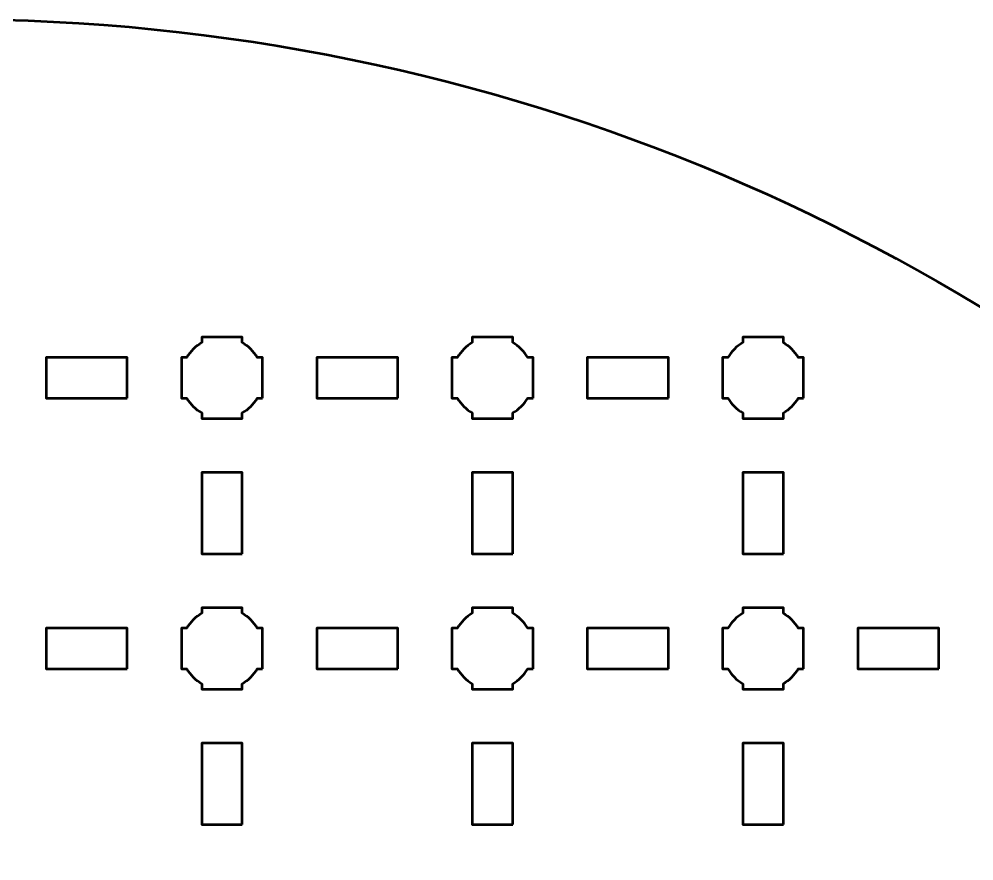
# Model space of a CAD drawing. Header units: centimetres. Extents: x -25.1 to 4.2, y -29.5 to -0.2.
# Drawn here: x -10 to -2.94, y -6.42 to -0.2 of the extents above; entities that cross this region are included whole.
import ezdxf

# ---------------------------------------------------------------- set-up
doc = ezdxf.new("R2010")
doc.units = ezdxf.units.CM
doc.header["$MEASUREMENT"] = 0
doc.layers.add('Layer 1', color=7, linetype='Continuous')

msp = doc.modelspace()

# ---------------------------------------------------------------- linework, layer by layer
at = {"layer": 'Layer 1', "color": 250, "lineweight": 53}
msp.add_ellipse((-10.5, -14.85), major_axis=(0, 14.65), ratio=1, dxfattribs=at)
at = {"layer": 'Layer 1', "lineweight": 53}
for points, knots in [([(-8.20002, -3), (-8.20002, -3), (-8.24017, -3), (-8.24017, -3), (-8.24017, -3), (-8.26652, -3.04553), (-8.30449, -3.0835), (-8.35002, -3.10985), (-8.35002, -3.10985), (-8.35002, -3.10985), (-8.35002, -3.15), (-8.35002, -3.15), (-8.35002, -3.15), (-8.35002, -3.15), (-8.50002, -3.15), (-8.50002, -3.15), (-8.50002, -3.15), (-8.50002, -3.15), (-8.65002, -3.15), (-8.65002, -3.15), (-8.65002, -3.15), (-8.65002, -3.15), (-8.65002, -3.10985), (-8.65002, -3.10985), (-8.65002, -3.10985), (-8.69555, -3.0835), (-8.73352, -3.04553), (-8.75987, -3), (-8.75987, -3), (-8.75987, -3), (-8.80002, -3), (-8.80002, -3), (-8.80002, -3), (-8.80002, -3), (-8.80002, -2.85), (-8.80002, -2.85), (-8.80002, -2.85), (-8.80002, -2.85), (-8.80002, -2.7), (-8.80002, -2.7), (-8.80002, -2.7), (-8.80002, -2.7), (-8.75987, -2.7), (-8.75987, -2.7), (-8.75987, -2.7), (-8.73352, -2.65447), (-8.69555, -2.6165), (-8.65002, -2.59015), (-8.65002, -2.59015), (-8.65002, -2.59015), (-8.65002, -2.55), (-8.65002, -2.55), (-8.65002, -2.55), (-8.65002, -2.55), (-8.50002, -2.55), (-8.50002, -2.55), (-8.50002, -2.55), (-8.50002, -2.55), (-8.35002, -2.55), (-8.35002, -2.55), (-8.35002, -2.55), (-8.35002, -2.55), (-8.35002, -2.59015), (-8.35002, -2.59015), (-8.35002, -2.59015), (-8.30449, -2.6165), (-8.26652, -2.65447), (-8.24017, -2.7), (-8.24017, -2.7), (-8.24017, -2.7), (-8.20002, -2.7), (-8.20002, -2.7), (-8.20002, -2.7), (-8.20002, -2.7), (-8.20002, -2.85), (-8.20002, -2.85), (-8.20002, -2.85), (-8.20002, -2.85), (-8.20002, -3), (-8.20002, -3)], [0, 0, 0, 0, 0.05, 0.05, 0.05, 0.05, 0.1, 0.1, 0.1, 0.1, 0.15, 0.15, 0.15, 0.15, 0.2, 0.2, 0.2, 0.2, 0.25, 0.25, 0.25, 0.25, 0.3, 0.3, 0.3, 0.3, 0.35, 0.35, 0.35, 0.35, 0.4, 0.4, 0.4, 0.4, 0.45, 0.45, 0.45, 0.45, 0.5, 0.5, 0.5, 0.5, 0.55, 0.55, 0.55, 0.55, 0.6, 0.6, 0.6, 0.6, 0.65, 0.65, 0.65, 0.65, 0.7, 0.7, 0.7, 0.7, 0.75, 0.75, 0.75, 0.75, 0.8, 0.8, 0.8, 0.8, 0.85, 0.85, 0.85, 0.85, 0.9, 0.9, 0.9, 0.9, 0.95, 0.95, 0.95, 0.95, 1, 1, 1, 1]), ([(-6.20002, -3), (-6.20002, -3), (-6.24017, -3), (-6.24017, -3), (-6.24017, -3), (-6.26652, -3.04553), (-6.30449, -3.0835), (-6.35002, -3.10985), (-6.35002, -3.10985), (-6.35002, -3.10985), (-6.35002, -3.15), (-6.35002, -3.15), (-6.35002, -3.15), (-6.35002, -3.15), (-6.50002, -3.15), (-6.50002, -3.15), (-6.50002, -3.15), (-6.50002, -3.15), (-6.65002, -3.15), (-6.65002, -3.15), (-6.65002, -3.15), (-6.65002, -3.15), (-6.65002, -3.10985), (-6.65002, -3.10985), (-6.65002, -3.10985), (-6.69555, -3.0835), (-6.73352, -3.04553), (-6.75987, -3), (-6.75987, -3), (-6.75987, -3), (-6.80002, -3), (-6.80002, -3), (-6.80002, -3), (-6.80002, -3), (-6.80002, -2.85), (-6.80002, -2.85), (-6.80002, -2.85), (-6.80002, -2.85), (-6.80002, -2.7), (-6.80002, -2.7), (-6.80002, -2.7), (-6.80002, -2.7), (-6.75987, -2.7), (-6.75987, -2.7), (-6.75987, -2.7), (-6.73352, -2.65447), (-6.69555, -2.6165), (-6.65002, -2.59015), (-6.65002, -2.59015), (-6.65002, -2.59015), (-6.65002, -2.55), (-6.65002, -2.55), (-6.65002, -2.55), (-6.65002, -2.55), (-6.50002, -2.55), (-6.50002, -2.55), (-6.50002, -2.55), (-6.50002, -2.55), (-6.35002, -2.55), (-6.35002, -2.55), (-6.35002, -2.55), (-6.35002, -2.55), (-6.35002, -2.59015), (-6.35002, -2.59015), (-6.35002, -2.59015), (-6.30449, -2.6165), (-6.26652, -2.65447), (-6.24017, -2.7), (-6.24017, -2.7), (-6.24017, -2.7), (-6.20002, -2.7), (-6.20002, -2.7), (-6.20002, -2.7), (-6.20002, -2.7), (-6.20002, -2.85), (-6.20002, -2.85), (-6.20002, -2.85), (-6.20002, -2.85), (-6.20002, -3), (-6.20002, -3)], [0, 0, 0, 0, 0.05, 0.05, 0.05, 0.05, 0.1, 0.1, 0.1, 0.1, 0.15, 0.15, 0.15, 0.15, 0.2, 0.2, 0.2, 0.2, 0.25, 0.25, 0.25, 0.25, 0.3, 0.3, 0.3, 0.3, 0.35, 0.35, 0.35, 0.35, 0.4, 0.4, 0.4, 0.4, 0.45, 0.45, 0.45, 0.45, 0.5, 0.5, 0.5, 0.5, 0.55, 0.55, 0.55, 0.55, 0.6, 0.6, 0.6, 0.6, 0.65, 0.65, 0.65, 0.65, 0.7, 0.7, 0.7, 0.7, 0.75, 0.75, 0.75, 0.75, 0.8, 0.8, 0.8, 0.8, 0.85, 0.85, 0.85, 0.85, 0.9, 0.9, 0.9, 0.9, 0.95, 0.95, 0.95, 0.95, 1, 1, 1, 1]), ([(-4.20002, -3), (-4.20002, -3), (-4.24017, -3), (-4.24017, -3), (-4.24017, -3), (-4.26652, -3.04553), (-4.30449, -3.0835), (-4.35002, -3.10985), (-4.35002, -3.10985), (-4.35002, -3.10985), (-4.35002, -3.15), (-4.35002, -3.15), (-4.35002, -3.15), (-4.35002, -3.15), (-4.50002, -3.15), (-4.50002, -3.15), (-4.50002, -3.15), (-4.50002, -3.15), (-4.65002, -3.15), (-4.65002, -3.15), (-4.65002, -3.15), (-4.65002, -3.15), (-4.65002, -3.10985), (-4.65002, -3.10985), (-4.65002, -3.10985), (-4.69555, -3.0835), (-4.73352, -3.04553), (-4.75987, -3), (-4.75987, -3), (-4.75987, -3), (-4.80002, -3), (-4.80002, -3), (-4.80002, -3), (-4.80002, -3), (-4.80002, -2.85), (-4.80002, -2.85), (-4.80002, -2.85), (-4.80002, -2.85), (-4.80002, -2.7), (-4.80002, -2.7), (-4.80002, -2.7), (-4.80002, -2.7), (-4.75987, -2.7), (-4.75987, -2.7), (-4.75987, -2.7), (-4.73352, -2.65447), (-4.69555, -2.6165), (-4.65002, -2.59015), (-4.65002, -2.59015), (-4.65002, -2.59015), (-4.65002, -2.55), (-4.65002, -2.55), (-4.65002, -2.55), (-4.65002, -2.55), (-4.50002, -2.55), (-4.50002, -2.55), (-4.50002, -2.55), (-4.50002, -2.55), (-4.35002, -2.55), (-4.35002, -2.55), (-4.35002, -2.55), (-4.35002, -2.55), (-4.35002, -2.59015), (-4.35002, -2.59015), (-4.35002, -2.59015), (-4.30449, -2.6165), (-4.26652, -2.65447), (-4.24017, -2.7), (-4.24017, -2.7), (-4.24017, -2.7), (-4.20002, -2.7), (-4.20002, -2.7), (-4.20002, -2.7), (-4.20002, -2.7), (-4.20002, -2.85), (-4.20002, -2.85), (-4.20002, -2.85), (-4.20002, -2.85), (-4.20002, -3), (-4.20002, -3)], [0, 0, 0, 0, 0.05, 0.05, 0.05, 0.05, 0.1, 0.1, 0.1, 0.1, 0.15, 0.15, 0.15, 0.15, 0.2, 0.2, 0.2, 0.2, 0.25, 0.25, 0.25, 0.25, 0.3, 0.3, 0.3, 0.3, 0.35, 0.35, 0.35, 0.35, 0.4, 0.4, 0.4, 0.4, 0.45, 0.45, 0.45, 0.45, 0.5, 0.5, 0.5, 0.5, 0.55, 0.55, 0.55, 0.55, 0.6, 0.6, 0.6, 0.6, 0.65, 0.65, 0.65, 0.65, 0.7, 0.7, 0.7, 0.7, 0.75, 0.75, 0.75, 0.75, 0.8, 0.8, 0.8, 0.8, 0.85, 0.85, 0.85, 0.85, 0.9, 0.9, 0.9, 0.9, 0.95, 0.95, 0.95, 0.95, 1, 1, 1, 1]), ([(-9.20002, -3), (-9.20002, -3), (-9.80002, -3), (-9.80002, -3), (-9.80002, -3), (-9.80002, -3), (-9.80002, -2.7), (-9.80002, -2.7), (-9.80002, -2.7), (-9.80002, -2.7), (-9.20002, -2.7), (-9.20002, -2.7), (-9.20002, -2.7), (-9.20002, -2.7), (-9.20002, -3), (-9.20002, -3)], [0, 0, 0, 0, 0.25, 0.25, 0.25, 0.25, 0.5, 0.5, 0.5, 0.5, 0.75, 0.75, 0.75, 0.75, 1, 1, 1, 1]), ([(-7.20002, -3), (-7.20002, -3), (-7.80002, -3), (-7.80002, -3), (-7.80002, -3), (-7.80002, -3), (-7.80002, -2.7), (-7.80002, -2.7), (-7.80002, -2.7), (-7.80002, -2.7), (-7.20002, -2.7), (-7.20002, -2.7), (-7.20002, -2.7), (-7.20002, -2.7), (-7.20002, -3), (-7.20002, -3)], [0, 0, 0, 0, 0.25, 0.25, 0.25, 0.25, 0.5, 0.5, 0.5, 0.5, 0.75, 0.75, 0.75, 0.75, 1, 1, 1, 1]), ([(-5.20002, -3), (-5.20002, -3), (-5.80002, -3), (-5.80002, -3), (-5.80002, -3), (-5.80002, -3), (-5.80002, -2.7), (-5.80002, -2.7), (-5.80002, -2.7), (-5.80002, -2.7), (-5.20002, -2.7), (-5.20002, -2.7), (-5.20002, -2.7), (-5.20002, -2.7), (-5.20002, -3), (-5.20002, -3)], [0, 0, 0, 0, 0.25, 0.25, 0.25, 0.25, 0.5, 0.5, 0.5, 0.5, 0.75, 0.75, 0.75, 0.75, 1, 1, 1, 1]), ([(-8.35002, -4.15), (-8.35002, -4.15), (-8.65002, -4.15), (-8.65002, -4.15), (-8.65002, -4.15), (-8.65002, -4.15), (-8.65002, -3.55), (-8.65002, -3.55), (-8.65002, -3.55), (-8.65002, -3.55), (-8.35002, -3.55), (-8.35002, -3.55), (-8.35002, -3.55), (-8.35002, -3.55), (-8.35002, -4.15), (-8.35002, -4.15)], [0, 0, 0, 0, 0.25, 0.25, 0.25, 0.25, 0.5, 0.5, 0.5, 0.5, 0.75, 0.75, 0.75, 0.75, 1, 1, 1, 1]), ([(-6.35002, -4.15), (-6.35002, -4.15), (-6.65002, -4.15), (-6.65002, -4.15), (-6.65002, -4.15), (-6.65002, -4.15), (-6.65002, -3.55), (-6.65002, -3.55), (-6.65002, -3.55), (-6.65002, -3.55), (-6.35002, -3.55), (-6.35002, -3.55), (-6.35002, -3.55), (-6.35002, -3.55), (-6.35002, -4.15), (-6.35002, -4.15)], [0, 0, 0, 0, 0.25, 0.25, 0.25, 0.25, 0.5, 0.5, 0.5, 0.5, 0.75, 0.75, 0.75, 0.75, 1, 1, 1, 1]), ([(-4.35002, -4.15), (-4.35002, -4.15), (-4.65002, -4.15), (-4.65002, -4.15), (-4.65002, -4.15), (-4.65002, -4.15), (-4.65002, -3.55), (-4.65002, -3.55), (-4.65002, -3.55), (-4.65002, -3.55), (-4.35002, -3.55), (-4.35002, -3.55), (-4.35002, -3.55), (-4.35002, -3.55), (-4.35002, -4.15), (-4.35002, -4.15)], [0, 0, 0, 0, 0.25, 0.25, 0.25, 0.25, 0.5, 0.5, 0.5, 0.5, 0.75, 0.75, 0.75, 0.75, 1, 1, 1, 1]), ([(-8.20002, -5), (-8.20002, -5), (-8.24017, -5), (-8.24017, -5), (-8.24017, -5), (-8.26652, -5.04553), (-8.30449, -5.0835), (-8.35002, -5.10985), (-8.35002, -5.10985), (-8.35002, -5.10985), (-8.35002, -5.15), (-8.35002, -5.15), (-8.35002, -5.15), (-8.35002, -5.15), (-8.50002, -5.15), (-8.50002, -5.15), (-8.50002, -5.15), (-8.50002, -5.15), (-8.65002, -5.15), (-8.65002, -5.15), (-8.65002, -5.15), (-8.65002, -5.15), (-8.65002, -5.10985), (-8.65002, -5.10985), (-8.65002, -5.10985), (-8.69555, -5.0835), (-8.73352, -5.04553), (-8.75987, -5), (-8.75987, -5), (-8.75987, -5), (-8.80002, -5), (-8.80002, -5), (-8.80002, -5), (-8.80002, -5), (-8.80002, -4.85), (-8.80002, -4.85), (-8.80002, -4.85), (-8.80002, -4.85), (-8.80002, -4.7), (-8.80002, -4.7), (-8.80002, -4.7), (-8.80002, -4.7), (-8.75987, -4.7), (-8.75987, -4.7), (-8.75987, -4.7), (-8.73352, -4.65447), (-8.69555, -4.6165), (-8.65002, -4.59015), (-8.65002, -4.59015), (-8.65002, -4.59015), (-8.65002, -4.55), (-8.65002, -4.55), (-8.65002, -4.55), (-8.65002, -4.55), (-8.50002, -4.55), (-8.50002, -4.55), (-8.50002, -4.55), (-8.50002, -4.55), (-8.35002, -4.55), (-8.35002, -4.55), (-8.35002, -4.55), (-8.35002, -4.55), (-8.35002, -4.59015), (-8.35002, -4.59015), (-8.35002, -4.59015), (-8.30449, -4.6165), (-8.26652, -4.65447), (-8.24017, -4.7), (-8.24017, -4.7), (-8.24017, -4.7), (-8.20002, -4.7), (-8.20002, -4.7), (-8.20002, -4.7), (-8.20002, -4.7), (-8.20002, -4.85), (-8.20002, -4.85), (-8.20002, -4.85), (-8.20002, -4.85), (-8.20002, -5), (-8.20002, -5)], [0, 0, 0, 0, 0.05, 0.05, 0.05, 0.05, 0.1, 0.1, 0.1, 0.1, 0.15, 0.15, 0.15, 0.15, 0.2, 0.2, 0.2, 0.2, 0.25, 0.25, 0.25, 0.25, 0.3, 0.3, 0.3, 0.3, 0.35, 0.35, 0.35, 0.35, 0.4, 0.4, 0.4, 0.4, 0.45, 0.45, 0.45, 0.45, 0.5, 0.5, 0.5, 0.5, 0.55, 0.55, 0.55, 0.55, 0.6, 0.6, 0.6, 0.6, 0.65, 0.65, 0.65, 0.65, 0.7, 0.7, 0.7, 0.7, 0.75, 0.75, 0.75, 0.75, 0.8, 0.8, 0.8, 0.8, 0.85, 0.85, 0.85, 0.85, 0.9, 0.9, 0.9, 0.9, 0.95, 0.95, 0.95, 0.95, 1, 1, 1, 1]), ([(-6.20002, -5), (-6.20002, -5), (-6.24017, -5), (-6.24017, -5), (-6.24017, -5), (-6.26652, -5.04553), (-6.30449, -5.0835), (-6.35002, -5.10985), (-6.35002, -5.10985), (-6.35002, -5.10985), (-6.35002, -5.15), (-6.35002, -5.15), (-6.35002, -5.15), (-6.35002, -5.15), (-6.50002, -5.15), (-6.50002, -5.15), (-6.50002, -5.15), (-6.50002, -5.15), (-6.65002, -5.15), (-6.65002, -5.15), (-6.65002, -5.15), (-6.65002, -5.15), (-6.65002, -5.10985), (-6.65002, -5.10985), (-6.65002, -5.10985), (-6.69555, -5.0835), (-6.73352, -5.04553), (-6.75987, -5), (-6.75987, -5), (-6.75987, -5), (-6.80002, -5), (-6.80002, -5), (-6.80002, -5), (-6.80002, -5), (-6.80002, -4.85), (-6.80002, -4.85), (-6.80002, -4.85), (-6.80002, -4.85), (-6.80002, -4.7), (-6.80002, -4.7), (-6.80002, -4.7), (-6.80002, -4.7), (-6.75987, -4.7), (-6.75987, -4.7), (-6.75987, -4.7), (-6.73352, -4.65447), (-6.69555, -4.6165), (-6.65002, -4.59015), (-6.65002, -4.59015), (-6.65002, -4.59015), (-6.65002, -4.55), (-6.65002, -4.55), (-6.65002, -4.55), (-6.65002, -4.55), (-6.50002, -4.55), (-6.50002, -4.55), (-6.50002, -4.55), (-6.50002, -4.55), (-6.35002, -4.55), (-6.35002, -4.55), (-6.35002, -4.55), (-6.35002, -4.55), (-6.35002, -4.59015), (-6.35002, -4.59015), (-6.35002, -4.59015), (-6.30449, -4.6165), (-6.26652, -4.65447), (-6.24017, -4.7), (-6.24017, -4.7), (-6.24017, -4.7), (-6.20002, -4.7), (-6.20002, -4.7), (-6.20002, -4.7), (-6.20002, -4.7), (-6.20002, -4.85), (-6.20002, -4.85), (-6.20002, -4.85), (-6.20002, -4.85), (-6.20002, -5), (-6.20002, -5)], [0, 0, 0, 0, 0.05, 0.05, 0.05, 0.05, 0.1, 0.1, 0.1, 0.1, 0.15, 0.15, 0.15, 0.15, 0.2, 0.2, 0.2, 0.2, 0.25, 0.25, 0.25, 0.25, 0.3, 0.3, 0.3, 0.3, 0.35, 0.35, 0.35, 0.35, 0.4, 0.4, 0.4, 0.4, 0.45, 0.45, 0.45, 0.45, 0.5, 0.5, 0.5, 0.5, 0.55, 0.55, 0.55, 0.55, 0.6, 0.6, 0.6, 0.6, 0.65, 0.65, 0.65, 0.65, 0.7, 0.7, 0.7, 0.7, 0.75, 0.75, 0.75, 0.75, 0.8, 0.8, 0.8, 0.8, 0.85, 0.85, 0.85, 0.85, 0.9, 0.9, 0.9, 0.9, 0.95, 0.95, 0.95, 0.95, 1, 1, 1, 1]), ([(-4.20002, -5), (-4.20002, -5), (-4.24017, -5), (-4.24017, -5), (-4.24017, -5), (-4.26652, -5.04553), (-4.30449, -5.0835), (-4.35002, -5.10985), (-4.35002, -5.10985), (-4.35002, -5.10985), (-4.35002, -5.15), (-4.35002, -5.15), (-4.35002, -5.15), (-4.35002, -5.15), (-4.50002, -5.15), (-4.50002, -5.15), (-4.50002, -5.15), (-4.50002, -5.15), (-4.65002, -5.15), (-4.65002, -5.15), (-4.65002, -5.15), (-4.65002, -5.15), (-4.65002, -5.10985), (-4.65002, -5.10985), (-4.65002, -5.10985), (-4.69555, -5.0835), (-4.73352, -5.04553), (-4.75987, -5), (-4.75987, -5), (-4.75987, -5), (-4.80002, -5), (-4.80002, -5), (-4.80002, -5), (-4.80002, -5), (-4.80002, -4.85), (-4.80002, -4.85), (-4.80002, -4.85), (-4.80002, -4.85), (-4.80002, -4.7), (-4.80002, -4.7), (-4.80002, -4.7), (-4.80002, -4.7), (-4.75987, -4.7), (-4.75987, -4.7), (-4.75987, -4.7), (-4.73352, -4.65447), (-4.69555, -4.6165), (-4.65002, -4.59015), (-4.65002, -4.59015), (-4.65002, -4.59015), (-4.65002, -4.55), (-4.65002, -4.55), (-4.65002, -4.55), (-4.65002, -4.55), (-4.50002, -4.55), (-4.50002, -4.55), (-4.50002, -4.55), (-4.50002, -4.55), (-4.35002, -4.55), (-4.35002, -4.55), (-4.35002, -4.55), (-4.35002, -4.55), (-4.35002, -4.59015), (-4.35002, -4.59015), (-4.35002, -4.59015), (-4.30449, -4.6165), (-4.26652, -4.65447), (-4.24017, -4.7), (-4.24017, -4.7), (-4.24017, -4.7), (-4.20002, -4.7), (-4.20002, -4.7), (-4.20002, -4.7), (-4.20002, -4.7), (-4.20002, -4.85), (-4.20002, -4.85), (-4.20002, -4.85), (-4.20002, -4.85), (-4.20002, -5), (-4.20002, -5)], [0, 0, 0, 0, 0.05, 0.05, 0.05, 0.05, 0.1, 0.1, 0.1, 0.1, 0.15, 0.15, 0.15, 0.15, 0.2, 0.2, 0.2, 0.2, 0.25, 0.25, 0.25, 0.25, 0.3, 0.3, 0.3, 0.3, 0.35, 0.35, 0.35, 0.35, 0.4, 0.4, 0.4, 0.4, 0.45, 0.45, 0.45, 0.45, 0.5, 0.5, 0.5, 0.5, 0.55, 0.55, 0.55, 0.55, 0.6, 0.6, 0.6, 0.6, 0.65, 0.65, 0.65, 0.65, 0.7, 0.7, 0.7, 0.7, 0.75, 0.75, 0.75, 0.75, 0.8, 0.8, 0.8, 0.8, 0.85, 0.85, 0.85, 0.85, 0.9, 0.9, 0.9, 0.9, 0.95, 0.95, 0.95, 0.95, 1, 1, 1, 1]), ([(-9.20002, -5), (-9.20002, -5), (-9.80002, -5), (-9.80002, -5), (-9.80002, -5), (-9.80002, -5), (-9.80002, -4.7), (-9.80002, -4.7), (-9.80002, -4.7), (-9.80002, -4.7), (-9.20002, -4.7), (-9.20002, -4.7), (-9.20002, -4.7), (-9.20002, -4.7), (-9.20002, -5), (-9.20002, -5)], [0, 0, 0, 0, 0.25, 0.25, 0.25, 0.25, 0.5, 0.5, 0.5, 0.5, 0.75, 0.75, 0.75, 0.75, 1, 1, 1, 1]), ([(-7.20002, -5), (-7.20002, -5), (-7.80002, -5), (-7.80002, -5), (-7.80002, -5), (-7.80002, -5), (-7.80002, -4.7), (-7.80002, -4.7), (-7.80002, -4.7), (-7.80002, -4.7), (-7.20002, -4.7), (-7.20002, -4.7), (-7.20002, -4.7), (-7.20002, -4.7), (-7.20002, -5), (-7.20002, -5)], [0, 0, 0, 0, 0.25, 0.25, 0.25, 0.25, 0.5, 0.5, 0.5, 0.5, 0.75, 0.75, 0.75, 0.75, 1, 1, 1, 1]), ([(-5.20002, -5), (-5.20002, -5), (-5.80002, -5), (-5.80002, -5), (-5.80002, -5), (-5.80002, -5), (-5.80002, -4.7), (-5.80002, -4.7), (-5.80002, -4.7), (-5.80002, -4.7), (-5.20002, -4.7), (-5.20002, -4.7), (-5.20002, -4.7), (-5.20002, -4.7), (-5.20002, -5), (-5.20002, -5)], [0, 0, 0, 0, 0.25, 0.25, 0.25, 0.25, 0.5, 0.5, 0.5, 0.5, 0.75, 0.75, 0.75, 0.75, 1, 1, 1, 1]), ([(-3.20002, -5), (-3.20002, -5), (-3.80002, -5), (-3.80002, -5), (-3.80002, -5), (-3.80002, -5), (-3.80002, -4.7), (-3.80002, -4.7), (-3.80002, -4.7), (-3.80002, -4.7), (-3.20002, -4.7), (-3.20002, -4.7), (-3.20002, -4.7), (-3.20002, -4.7), (-3.20002, -5), (-3.20002, -5)], [0, 0, 0, 0, 0.25, 0.25, 0.25, 0.25, 0.5, 0.5, 0.5, 0.5, 0.75, 0.75, 0.75, 0.75, 1, 1, 1, 1]), ([(-8.35002, -6.15), (-8.35002, -6.15), (-8.65002, -6.15), (-8.65002, -6.15), (-8.65002, -6.15), (-8.65002, -6.15), (-8.65002, -5.55), (-8.65002, -5.55), (-8.65002, -5.55), (-8.65002, -5.55), (-8.35002, -5.55), (-8.35002, -5.55), (-8.35002, -5.55), (-8.35002, -5.55), (-8.35002, -6.15), (-8.35002, -6.15)], [0, 0, 0, 0, 0.25, 0.25, 0.25, 0.25, 0.5, 0.5, 0.5, 0.5, 0.75, 0.75, 0.75, 0.75, 1, 1, 1, 1]), ([(-6.35002, -6.15), (-6.35002, -6.15), (-6.65002, -6.15), (-6.65002, -6.15), (-6.65002, -6.15), (-6.65002, -6.15), (-6.65002, -5.55), (-6.65002, -5.55), (-6.65002, -5.55), (-6.65002, -5.55), (-6.35002, -5.55), (-6.35002, -5.55), (-6.35002, -5.55), (-6.35002, -5.55), (-6.35002, -6.15), (-6.35002, -6.15)], [0, 0, 0, 0, 0.25, 0.25, 0.25, 0.25, 0.5, 0.5, 0.5, 0.5, 0.75, 0.75, 0.75, 0.75, 1, 1, 1, 1]), ([(-4.35002, -6.15), (-4.35002, -6.15), (-4.65002, -6.15), (-4.65002, -6.15), (-4.65002, -6.15), (-4.65002, -6.15), (-4.65002, -5.55), (-4.65002, -5.55), (-4.65002, -5.55), (-4.65002, -5.55), (-4.35002, -5.55), (-4.35002, -5.55), (-4.35002, -5.55), (-4.35002, -5.55), (-4.35002, -6.15), (-4.35002, -6.15)], [0, 0, 0, 0, 0.25, 0.25, 0.25, 0.25, 0.5, 0.5, 0.5, 0.5, 0.75, 0.75, 0.75, 0.75, 1, 1, 1, 1])]:
    msp.add_open_spline(points, degree=3, knots=knots, dxfattribs=at)

doc.saveas('drawing.dxf')
